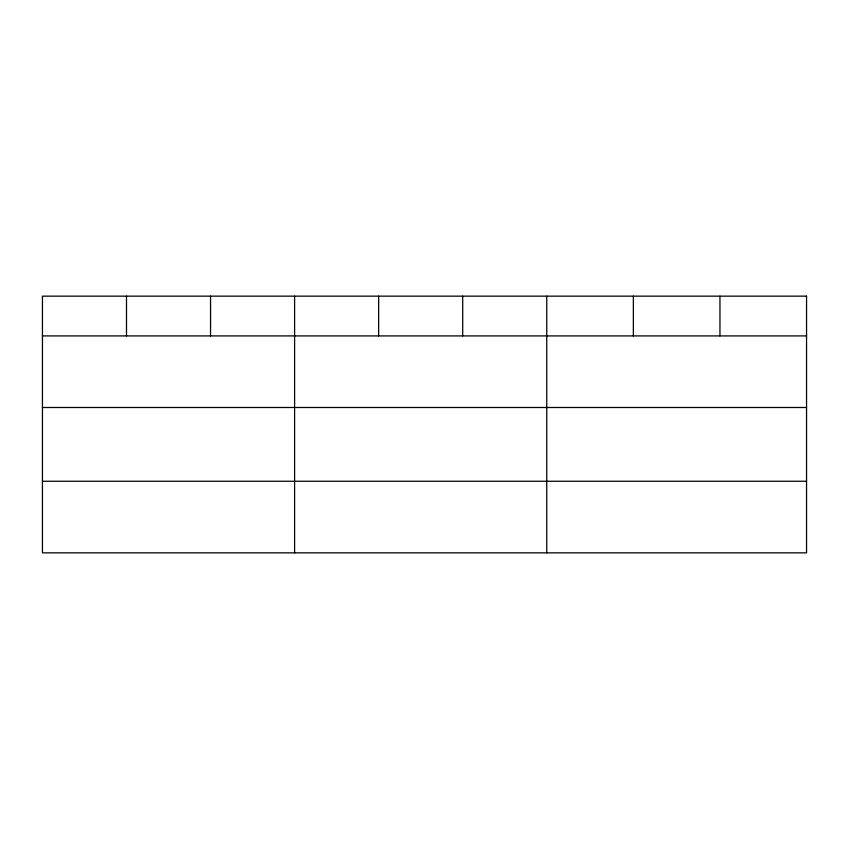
<?xml version="1.0" encoding="UTF-8"?>
<svg xmlns="http://www.w3.org/2000/svg" width="849" height="849" viewBox="0 0 849 849"><rect width="100%" height="100%" fill="white"/><g stroke="black" fill="none" stroke-linecap="round" stroke-linejoin="round"><path stroke-width="1.27" d="M42.45 335.917L806.55 335.917M42.45 407.499L806.55 407.499M42.45 481.256L806.55 481.256M719.952 296.152L719.952 335.917M633.354 296.152L633.354 335.917M546.756 296.152L546.756 552.848M462.705 296.152L462.705 335.917M378.654 296.152L378.654 335.917M294.603 296.152L294.603 552.848M210.552 296.152L210.552 335.917M126.501 296.152L126.501 335.917M806.55 296.152L42.45 296.152L42.45 552.848L806.55 552.848L806.55 296.152"/></g></svg>
